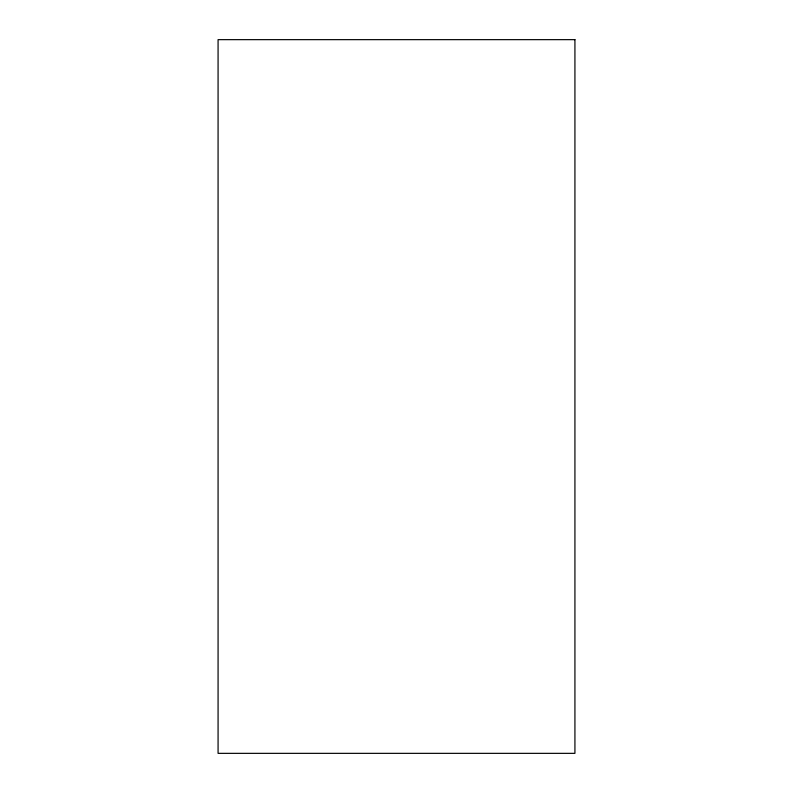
<?xml version="1.0" encoding="UTF-8"?>
<svg xmlns="http://www.w3.org/2000/svg" width="793" height="793" viewBox="0 0 793 793"><rect width="100%" height="100%" fill="white"/><g stroke="black" fill="none" stroke-linecap="round" stroke-linejoin="round"><path stroke-width="1.19" d="M574.925 39.65L218.075 39.65L218.075 753.35L574.925 753.35L574.925 39.65"/></g></svg>
